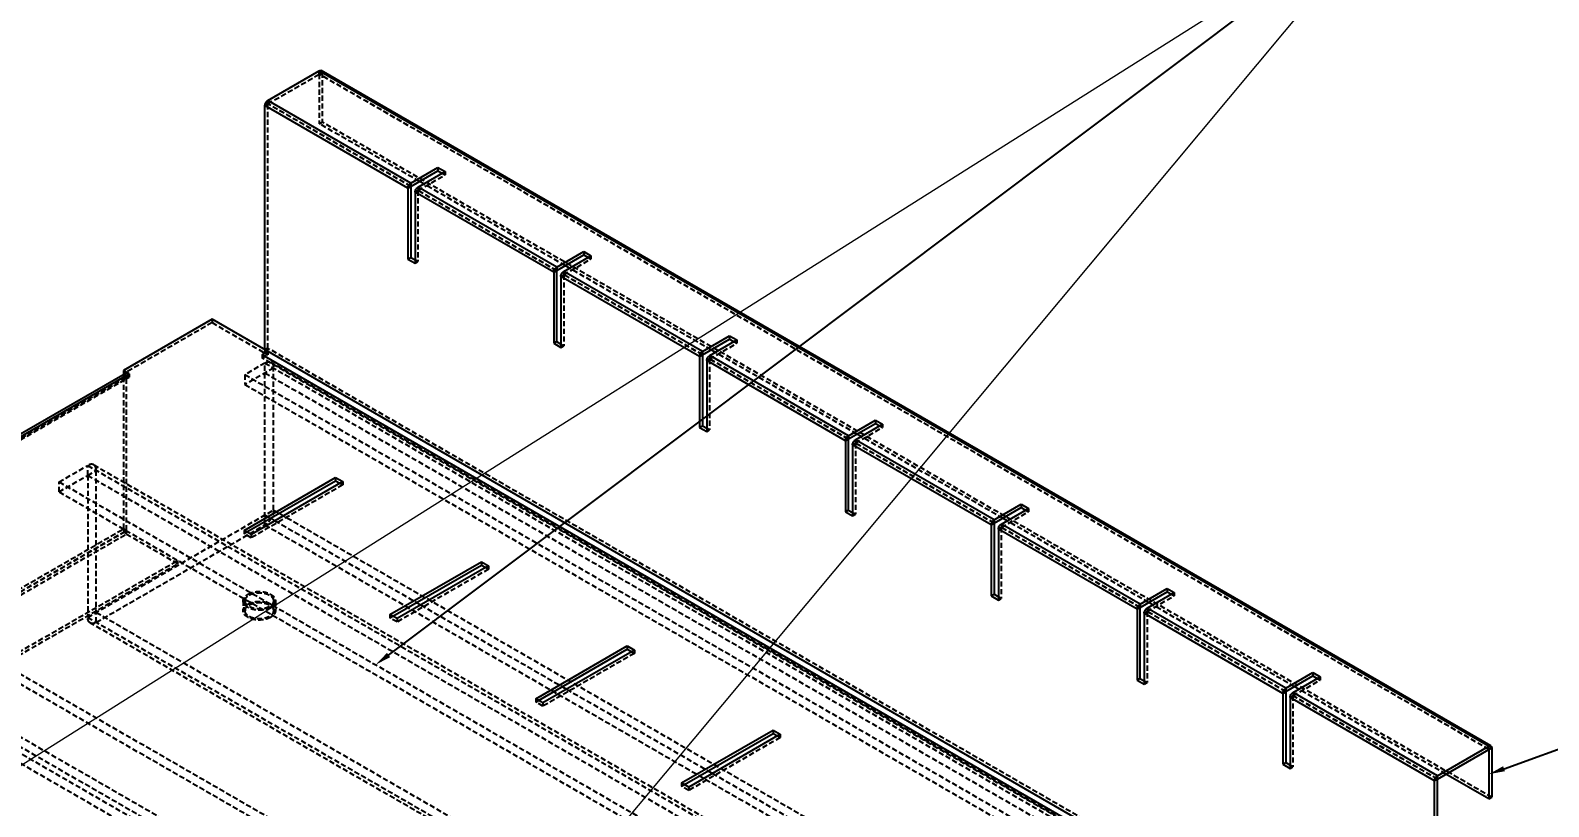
# Model space of a CAD drawing. Header units: millimetres. Extents: x 10653 to 40244, y 19163 to 29561.
# Drawn here: x 20471.8 to 20847.2, y 23197.9 to 23389.9 of the extents above; entities that cross this region are included whole.
import ezdxf
from ezdxf import colors
from ezdxf.entities.mleader import LeaderData, LeaderLine
from ezdxf.math import Vec2, Vec3

# ---------------------------------------------------------------- set-up
doc = ezdxf.new("R2010")
doc.units = ezdxf.units.MM
doc.linetypes.add('HIDDEN', pattern=[1.905, 1.27, -0.635])
doc.layers.add('02___PRT_ALL_AXES', color=7, linetype='Continuous')
doc.layers.add('DEFAULT_2', color=8, linetype='HIDDEN')
doc.layers.add('dim', color=2, linetype='Continuous', lineweight=9)

msp = doc.modelspace()

# ---------------------------------------------------------------- linework, layer by layer
at = {"color": 3, "linetype": 'Continuous'}
for p, q in [((20530.508, 23372.53), (20543.214, 23379.865)), ((20832.422, 23212.895), (20543.214, 23379.865)), ((20832.93, 23212.945), (20543.722, 23379.915)), ((20565.864, 23352.118), (20530.508, 23372.53)), ((20529.79, 23310.877), (20529.79, 23371.285)), ((20565.146, 23350.873), (20529.79, 23371.285)), ((20565.864, 23352.118), (20572.57, 23355.989)), ((20567.632, 23351.097), (20574.338, 23354.969)), ((20572.57, 23355.989), (20574.338, 23354.969)), ((20565.146, 23350.873), (20565.146, 23333.332)), ((20566.913, 23349.853), (20566.913, 23332.311)), ((20601.208, 23330.053), (20566.913, 23349.853)), ((20601.927, 23331.297), (20567.632, 23351.097)), ((20601.927, 23331.297), (20608.633, 23335.169)), ((20603.694, 23330.277), (20610.401, 23334.149)), ((20608.633, 23335.169), (20610.401, 23334.149)), ((20565.146, 23333.332), (20566.913, 23332.311)), ((20637.989, 23310.477), (20603.694, 23330.277)), ((20601.208, 23330.053), (20601.208, 23312.511)), ((20602.976, 23329.033), (20602.976, 23311.491)), ((20637.271, 23309.233), (20602.976, 23329.033)), ((20516.709, 23318.43), (20494.788, 23305.774)), ((20818.998, 23143.907), (20516.709, 23318.43)), ((20601.208, 23312.511), (20602.976, 23311.491)), ((20637.989, 23310.477), (20644.695, 23314.349)), ((20639.757, 23309.457), (20646.463, 23313.328)), ((20644.695, 23314.349), (20646.463, 23313.328)), ((20818.291, 23142.682), (20529.083, 23309.653)), ((20637.271, 23309.233), (20637.271, 23291.691)), ((20639.039, 23308.212), (20639.039, 23290.67)), ((20673.333, 23288.413), (20639.039, 23308.212)), ((20674.052, 23289.657), (20639.757, 23309.457)), ((20271.465, 23175.882), (20495.203, 23305.057)), ((20272.051, 23175.544), (20496.203, 23304.958)), ((20496.203, 23304.958), (20494.788, 23305.774)), ((20674.052, 23289.657), (20680.758, 23293.529)), ((20680.758, 23293.529), (20682.526, 23292.508)), ((20637.271, 23291.691), (20639.039, 23290.67)), ((20675.82, 23288.636), (20682.526, 23292.508)), ((20673.333, 23288.413), (20673.333, 23270.871)), ((20675.101, 23287.392), (20675.101, 23269.85)), ((20709.396, 23267.592), (20675.101, 23287.392)), ((20710.114, 23268.837), (20675.82, 23288.636)), ((20524.629, 23266.256), (20547.256, 23279.32)), ((20549.024, 23278.3), (20526.396, 23265.236)), ((20547.256, 23279.32), (20549.024, 23278.3)), ((20673.333, 23270.871), (20675.101, 23269.85)), ((20710.114, 23268.837), (20716.821, 23272.708)), ((20711.882, 23267.816), (20718.588, 23271.688)), ((20716.821, 23272.708), (20718.588, 23271.688)), ((20709.396, 23267.592), (20709.396, 23250.051)), ((20711.164, 23266.572), (20711.164, 23249.03)), ((20745.459, 23246.772), (20711.164, 23266.572)), ((20746.177, 23248.016), (20711.882, 23267.816)), ((20526.396, 23265.236), (20524.629, 23266.256)), ((20560.691, 23245.436), (20583.318, 23258.5)), ((20585.086, 23257.479), (20562.459, 23244.415)), ((20583.318, 23258.5), (20585.086, 23257.479)), ((20746.177, 23248.016), (20752.883, 23251.888)), ((20752.883, 23251.888), (20754.651, 23250.867)), ((20709.396, 23250.051), (20711.164, 23249.03)), ((20747.945, 23246.996), (20754.651, 23250.867)), ((20562.459, 23244.415), (20560.691, 23245.436)), ((20745.459, 23246.772), (20745.459, 23229.23)), ((20781.521, 23225.952), (20747.226, 23245.751)), ((20747.226, 23245.751), (20747.226, 23228.21)), ((20782.24, 23227.196), (20747.945, 23246.996)), ((20596.754, 23224.616), (20619.381, 23237.68)), ((20621.149, 23236.659), (20598.522, 23223.595)), ((20619.381, 23237.68), (20621.149, 23236.659)), ((20745.459, 23229.23), (20747.226, 23228.21)), ((20782.24, 23227.196), (20788.946, 23231.068)), ((20784.007, 23226.175), (20790.714, 23230.047)), ((20788.946, 23231.068), (20790.714, 23230.047)), ((20781.521, 23225.952), (20781.521, 23208.41)), ((20819.716, 23205.559), (20784.007, 23226.175)), ((20598.522, 23223.595), (20596.754, 23224.616)), ((20818.998, 23204.315), (20783.289, 23224.931)), ((20783.289, 23224.931), (20783.289, 23207.389)), ((20632.816, 23203.796), (20655.444, 23216.859)), ((20657.211, 23215.839), (20634.584, 23202.775)), ((20655.444, 23216.859), (20657.211, 23215.839)), ((20819.716, 23205.559), (20832.422, 23212.895)), ((20833.14, 23212.48), (20833.14, 23200.245)), ((20781.521, 23208.41), (20783.289, 23207.389)), ((20634.584, 23202.775), (20632.816, 23203.796)), ((20818.998, 23143.907), (20818.998, 23204.315))]:
    msp.add_line(p, q, dxfattribs=at)
at = {"color": 7, "linetype": 'Continuous'}
for p, q in [((20565.864, 23351.301), (20572.57, 23355.173)), ((20572.57, 23355.989), (20572.57, 23355.173)), ((20572.57, 23355.173), (20573.631, 23354.561)), ((20565.146, 23350.873), (20565.853, 23351.282)), ((20565.853, 23351.282), (20565.853, 23333.74)), ((20565.864, 23352.118), (20565.864, 23351.301)), ((20569.034, 23351.907), (20567.974, 23352.519)), ((20601.927, 23330.481), (20608.633, 23334.353)), ((20608.633, 23335.169), (20608.633, 23334.353)), ((20608.633, 23334.353), (20609.693, 23333.74)), ((20565.146, 23333.332), (20565.853, 23333.74)), ((20565.853, 23333.74), (20566.913, 23333.127)), ((20601.208, 23330.053), (20601.915, 23330.461)), ((20601.915, 23330.461), (20601.915, 23312.92)), ((20601.927, 23331.297), (20601.927, 23330.481)), ((20605.097, 23331.087), (20604.036, 23331.699)), ((20601.208, 23312.511), (20601.915, 23312.92)), ((20601.915, 23312.92), (20602.976, 23312.307)), ((20637.989, 23309.661), (20644.695, 23313.532)), ((20644.695, 23314.349), (20644.695, 23313.532)), ((20644.695, 23313.532), (20645.756, 23312.92)), ((20637.271, 23309.233), (20637.978, 23309.641)), ((20637.978, 23309.641), (20637.978, 23292.099)), ((20637.989, 23310.477), (20637.989, 23309.661)), ((20641.16, 23310.266), (20640.099, 23310.879)), ((20494.788, 23305.774), (20494.788, 23304.958)), ((20494.91, 23304.888), (20494.788, 23304.958)), ((20680.758, 23293.529), (20680.758, 23292.712)), ((20637.271, 23291.691), (20637.978, 23292.099)), ((20637.978, 23292.099), (20639.039, 23291.487)), ((20674.052, 23288.84), (20680.758, 23292.712)), ((20674.052, 23289.657), (20674.052, 23288.84)), ((20677.222, 23289.446), (20676.162, 23290.058)), ((20680.758, 23292.712), (20681.819, 23292.1)), ((20673.333, 23288.413), (20674.041, 23288.821)), ((20674.041, 23288.821), (20674.041, 23271.279)), ((20525.336, 23265.848), (20547.256, 23278.504)), ((20547.256, 23279.32), (20547.256, 23278.504)), ((20547.256, 23278.504), (20548.317, 23277.891)), ((20673.333, 23270.871), (20674.041, 23271.279)), ((20674.041, 23271.279), (20675.101, 23270.667)), ((20710.114, 23268.02), (20716.821, 23271.892)), ((20716.821, 23272.708), (20716.821, 23271.892)), ((20716.821, 23271.892), (20717.881, 23271.28)), ((20531.204, 23269.236), (20532.264, 23268.624)), ((20709.396, 23267.592), (20710.103, 23268.001)), ((20710.103, 23268.001), (20710.103, 23250.459)), ((20710.114, 23268.837), (20710.114, 23268.02)), ((20713.285, 23268.626), (20712.224, 23269.238)), ((20561.398, 23245.028), (20583.318, 23257.683)), ((20583.318, 23258.5), (20583.318, 23257.683)), ((20583.318, 23257.683), (20584.379, 23257.071)), ((20752.883, 23251.888), (20752.883, 23251.072)), ((20567.266, 23248.416), (20568.327, 23247.803)), ((20709.396, 23250.051), (20710.103, 23250.459)), ((20710.103, 23250.459), (20711.164, 23249.846)), ((20746.177, 23247.2), (20752.883, 23251.072)), ((20746.177, 23248.016), (20746.177, 23247.2)), ((20749.347, 23247.805), (20748.287, 23248.418)), ((20752.883, 23251.072), (20753.944, 23250.459)), ((20745.459, 23246.772), (20746.166, 23247.18)), ((20746.166, 23247.18), (20746.166, 23229.638)), ((20597.461, 23224.208), (20619.381, 23236.863)), ((20619.381, 23237.68), (20619.381, 23236.863)), ((20619.381, 23236.863), (20620.442, 23236.251)), ((20745.459, 23229.23), (20746.166, 23229.638)), ((20746.166, 23229.638), (20747.226, 23229.026)), ((20782.24, 23226.379), (20788.946, 23230.251)), ((20788.946, 23231.068), (20788.946, 23230.251)), ((20788.946, 23230.251), (20790.006, 23229.639)), ((20603.329, 23227.595), (20604.39, 23226.983)), ((20781.521, 23225.952), (20782.228, 23226.36)), ((20782.228, 23226.36), (20782.228, 23208.818)), ((20782.24, 23227.196), (20782.24, 23226.379)), ((20785.41, 23226.985), (20784.349, 23227.598)), ((20633.523, 23203.387), (20655.444, 23216.043)), ((20655.444, 23216.859), (20655.444, 23216.043)), ((20655.444, 23216.043), (20656.504, 23215.43)), ((20819.716, 23204.743), (20832.422, 23212.078)), ((20832.422, 23212.078), (20832.422, 23212.895)), ((20832.433, 23212.072), (20832.422, 23212.078)), ((20832.433, 23212.072), (20833.14, 23212.48)), ((20832.433, 23212.072), (20832.433, 23199.837)), ((20639.392, 23206.775), (20640.452, 23206.163)), ((20781.521, 23208.41), (20782.228, 23208.818)), ((20782.228, 23208.818), (20783.289, 23208.206)), ((20819.705, 23204.723), (20818.998, 23204.315)), ((20819.705, 23144.315), (20819.705, 23204.723)), ((20819.716, 23204.743), (20819.716, 23205.559)), ((20832.433, 23199.837), (20821.826, 23205.961)), ((20832.433, 23199.837), (20833.14, 23200.245))]:
    msp.add_line(p, q, dxfattribs=at)
at = {"color": 3, "linetype": 'Continuous'}
msp.add_arc((20528.809, 23310.878), 0.981, 357.35912, 359.98252, dxfattribs=at)
for points, knots in [([(20543.214, 23379.865), (20543.298, 23379.914), (20543.466, 23379.983), (20543.653, 23379.955), (20543.722, 23379.915)], [0, 0, 0, 0, 0.550749, 1, 1, 1, 1]), ([(20529.79, 23371.285), (20529.79, 23371.532), (20529.958, 23372.018), (20530.295, 23372.407), (20530.508, 23372.53)], [0, 0, 0, 0, 0.5000017, 1, 1, 1, 1]), ([(20565.146, 23350.873), (20565.146, 23351.12), (20565.314, 23351.606), (20565.651, 23351.995), (20565.864, 23352.118)], [0, 0, 0, 0, 0.5000017, 1, 1, 1, 1]), ([(20566.913, 23349.853), (20566.913, 23350.099), (20567.082, 23350.585), (20567.419, 23350.974), (20567.632, 23351.097)], [0, 0, 0, 0, 0.5000017, 1, 1, 1, 1]), ([(20601.208, 23330.053), (20601.208, 23330.299), (20601.376, 23330.786), (20601.713, 23331.174), (20601.927, 23331.297)], [0, 0, 0, 0, 0.5000017, 1, 1, 1, 1]), ([(20602.976, 23329.033), (20602.976, 23329.279), (20603.144, 23329.765), (20603.481, 23330.154), (20603.694, 23330.277)], [0, 0, 0, 0, 0.5000017, 1, 1, 1, 1]), ([(20529.764, 23310.644), (20529.721, 23310.439), (20529.548, 23310.058), (20529.255, 23309.752), (20529.083, 23309.653)], [0, 0, 0, 0, 0.5146165, 1, 1, 1, 1]), ([(20529.789, 23310.832), (20529.788, 23310.817), (20529.784, 23310.754), (20529.774, 23310.691), (20529.764, 23310.644)], [0, 0, 0, 0, 0.2414, 1, 1, 1, 1]), ([(20637.271, 23309.233), (20637.271, 23309.479), (20637.439, 23309.965), (20637.776, 23310.354), (20637.989, 23310.477)], [0, 0, 0, 0, 0.5000017, 1, 1, 1, 1]), ([(20639.039, 23308.212), (20639.039, 23308.458), (20639.207, 23308.945), (20639.544, 23309.333), (20639.757, 23309.457)], [0, 0, 0, 0, 0.5000017, 1, 1, 1, 1]), ([(20496.203, 23304.958), (20496.037, 23305.053), (20495.773, 23305.159), (20495.42, 23305.15), (20495.268, 23305.095), (20495.203, 23305.057)], [0, 0, 0, 0, 0.5476857, 0.7815599, 1, 1, 1, 1]), ([(20673.333, 23288.413), (20673.333, 23288.659), (20673.502, 23289.145), (20673.839, 23289.534), (20674.052, 23289.657)], [0, 0, 0, 0, 0.5000017, 1, 1, 1, 1]), ([(20675.101, 23287.392), (20675.101, 23287.638), (20675.269, 23288.124), (20675.606, 23288.513), (20675.82, 23288.636)], [0, 0, 0, 0, 0.5000017, 1, 1, 1, 1]), ([(20709.396, 23267.592), (20709.396, 23267.839), (20709.564, 23268.325), (20709.901, 23268.713), (20710.114, 23268.837)], [0, 0, 0, 0, 0.5000017, 1, 1, 1, 1]), ([(20711.164, 23266.572), (20711.164, 23266.818), (20711.332, 23267.304), (20711.669, 23267.693), (20711.882, 23267.816)], [0, 0, 0, 0, 0.5000017, 1, 1, 1, 1]), ([(20745.459, 23246.772), (20745.459, 23247.018), (20745.627, 23247.504), (20745.964, 23247.893), (20746.177, 23248.016)], [0, 0, 0, 0, 0.5000017, 1, 1, 1, 1]), ([(20747.226, 23245.751), (20747.226, 23245.998), (20747.395, 23246.484), (20747.732, 23246.873), (20747.945, 23246.996)], [0, 0, 0, 0, 0.5000017, 1, 1, 1, 1]), ([(20781.521, 23225.952), (20781.521, 23226.198), (20781.689, 23226.684), (20782.026, 23227.073), (20782.24, 23227.196)], [0, 0, 0, 0, 0.5000017, 1, 1, 1, 1]), ([(20783.289, 23224.931), (20783.289, 23225.177), (20783.457, 23225.664), (20783.794, 23226.052), (20784.007, 23226.175)], [0, 0, 0, 0, 0.5000017, 1, 1, 1, 1]), ([(20832.422, 23212.895), (20832.506, 23212.943), (20832.674, 23213.013), (20832.861, 23212.985), (20832.93, 23212.945)], [0, 0, 0, 0, 0.550749, 1, 1, 1, 1]), ([(20832.93, 23212.945), (20832.998, 23212.905), (20833.117, 23212.757), (20833.14, 23212.577), (20833.14, 23212.48)], [0, 0, 0, 0, 0.4492489, 1, 1, 1, 1]), ([(20818.998, 23204.315), (20818.998, 23204.561), (20819.166, 23205.047), (20819.503, 23205.436), (20819.716, 23205.559)], [0, 0, 0, 0, 0.5000017, 1, 1, 1, 1])]:
    msp.add_open_spline(points, degree=3, knots=knots, dxfattribs=at)
at = {"color": 7, "linetype": 'Continuous'}
for points in [[(20565.853, 23351.282), (20565.853, 23351.288), (20565.856, 23351.299), (20565.862, 23351.297)], [(20601.915, 23330.461), (20601.915, 23330.468), (20601.919, 23330.479), (20601.925, 23330.477)], [(20637.978, 23309.641), (20637.978, 23309.647), (20637.982, 23309.659), (20637.987, 23309.657)], [(20674.041, 23288.821), (20674.041, 23288.827), (20674.044, 23288.838), (20674.05, 23288.837)], [(20710.103, 23268.001), (20710.103, 23268.007), (20710.107, 23268.018), (20710.113, 23268.016)], [(20746.166, 23247.18), (20746.166, 23247.186), (20746.169, 23247.198), (20746.175, 23247.196)], [(20782.228, 23226.36), (20782.228, 23226.366), (20782.232, 23226.377), (20782.238, 23226.376)], [(20819.705, 23204.723), (20819.705, 23204.729), (20819.709, 23204.74), (20819.714, 23204.738)]]:
    msp.add_open_spline(points, degree=3, dxfattribs=at)
for points, knots in [([(20832.422, 23212.078), (20832.423, 23212.079), (20832.426, 23212.08), (20832.429, 23212.08), (20832.43, 23212.08)], [0, 0, 0, 0, 0.5477135, 1, 1, 1, 1]), ([(20832.43, 23212.08), (20832.431, 23212.079), (20832.432, 23212.077), (20832.431, 23212.074), (20832.43, 23212.073)], [0, 0, 0, 0, 0.3435877, 1, 1, 1, 1])]:
    msp.add_open_spline(points, degree=3, knots=knots, dxfattribs=at)
at = {"layer": '02___PRT_ALL_AXES', "color": 8, "linetype": 'HIDDEN'}
for p, q in [((20524.876, 23248.824), (20524.876, 23246.374)), ((20531.876, 23248.824), (20531.876, 23246.374))]:
    msp.add_line(p, q, dxfattribs=at)
for points, knots in [([(20524.876, 23248.824), (20524.876, 23248.957), (20524.925, 23249.235), (20525.136, 23249.622), (20525.469, 23249.972), (20525.748, 23250.164), (20525.901, 23250.252)], [0, 0, 0, 0, 0.2177702, 0.4509547, 0.7101966, 1, 1, 1, 1]), ([(20530.851, 23247.395), (20530.592, 23247.245), (20530.005, 23247.003), (20529.049, 23246.812), (20528.038, 23246.784), (20527.054, 23246.922), (20526.177, 23247.215), (20525.474, 23247.644), (20524.998, 23248.185), (20524.876, 23248.622), (20524.876, 23248.824)], [0, 0, 0, 0, 0.1288259, 0.2705714, 0.4178895, 0.5623939, 0.6962099, 0.8135992, 0.9130675, 1, 1, 1, 1]), ([(20524.876, 23246.374), (20524.876, 23246.508), (20524.925, 23246.785), (20525.136, 23247.172), (20525.469, 23247.522), (20525.748, 23247.714), (20525.901, 23247.803)], [0, 0, 0, 0, 0.2177702, 0.4509547, 0.7101966, 1, 1, 1, 1]), ([(20525.901, 23250.252), (20526.16, 23250.402), (20526.747, 23250.644), (20527.703, 23250.835), (20528.714, 23250.863), (20529.698, 23250.725), (20530.575, 23250.432), (20531.278, 23250.004), (20531.754, 23249.462), (20531.876, 23249.025), (20531.876, 23248.823)], [0, 0, 0, 0, 0.1288259, 0.2705714, 0.4178895, 0.5623939, 0.6962099, 0.8135992, 0.9130675, 1, 1, 1, 1]), ([(20525.901, 23247.803), (20526.16, 23247.952), (20526.747, 23248.195), (20527.703, 23248.386), (20528.714, 23248.414), (20529.698, 23248.276), (20530.575, 23247.982), (20531.278, 23247.554), (20531.754, 23247.013), (20531.876, 23246.576), (20531.876, 23246.374)], [0, 0, 0, 0, 0.1288259, 0.2705714, 0.4178895, 0.5623939, 0.6962099, 0.8135992, 0.9130675, 1, 1, 1, 1]), ([(20531.876, 23248.823), (20531.876, 23248.69), (20531.827, 23248.412), (20531.616, 23248.025), (20531.283, 23247.675), (20531.005, 23247.483), (20530.851, 23247.395)], [0, 0, 0, 0, 0.2177702, 0.4509547, 0.7101966, 1, 1, 1, 1]), ([(20530.851, 23244.945), (20530.592, 23244.796), (20530.005, 23244.554), (20529.049, 23244.362), (20528.038, 23244.334), (20527.054, 23244.473), (20526.177, 23244.766), (20525.474, 23245.194), (20524.998, 23245.736), (20524.876, 23246.172), (20524.876, 23246.374)], [0, 0, 0, 0, 0.1288259, 0.2705714, 0.4178895, 0.5623939, 0.6962099, 0.8135992, 0.9130675, 1, 1, 1, 1]), ([(20531.876, 23246.374), (20531.876, 23246.241), (20531.827, 23245.963), (20531.616, 23245.576), (20531.283, 23245.226), (20531.005, 23245.034), (20530.851, 23244.945)], [0, 0, 0, 0, 0.2177702, 0.4509547, 0.7101966, 1, 1, 1, 1])]:
    msp.add_open_spline(points, degree=3, knots=knots, dxfattribs=at)
at = {"layer": 'DEFAULT_2', "color": 8, "linetype": 'HIDDEN'}
for p, q in [((20543.214, 23379.049), (20543.214, 23379.865)), ((20543.225, 23379.042), (20543.932, 23379.45)), ((20543.932, 23379.45), (20543.932, 23367.216)), ((20530.508, 23371.713), (20543.214, 23379.049)), ((20832.422, 23212.078), (20543.214, 23379.049)), ((20832.43, 23212.079), (20543.222, 23379.049)), ((20543.225, 23379.042), (20543.225, 23366.808)), ((20530.497, 23371.694), (20529.79, 23371.285)), ((20530.497, 23311.286), (20530.497, 23371.694)), ((20565.853, 23351.282), (20530.497, 23371.694)), ((20530.508, 23371.713), (20530.508, 23372.53)), ((20565.864, 23351.301), (20530.508, 23371.713)), ((20543.225, 23366.808), (20543.932, 23367.216)), ((20567.974, 23352.519), (20543.225, 23366.808)), ((20833.14, 23200.245), (20543.932, 23367.216)), ((20567.632, 23350.281), (20574.338, 23354.152)), ((20573.631, 23354.561), (20574.338, 23354.152)), ((20574.338, 23354.969), (20574.338, 23354.152)), ((20566.913, 23349.853), (20567.62, 23350.261)), ((20567.62, 23350.261), (20567.62, 23332.719)), ((20601.915, 23330.461), (20567.62, 23350.261)), ((20567.632, 23351.097), (20567.632, 23350.281)), ((20601.927, 23330.481), (20567.632, 23350.281)), ((20604.036, 23331.699), (20569.034, 23351.907)), ((20610.401, 23334.149), (20610.401, 23333.332)), ((20566.913, 23333.127), (20567.62, 23332.719)), ((20566.913, 23332.311), (20567.62, 23332.719)), ((20603.694, 23329.46), (20610.401, 23333.332)), ((20603.694, 23330.277), (20603.694, 23329.46)), ((20640.099, 23310.879), (20605.097, 23331.087)), ((20609.693, 23333.74), (20610.401, 23333.332)), ((20602.976, 23329.033), (20603.683, 23329.441)), ((20603.683, 23329.441), (20603.683, 23311.899)), ((20637.978, 23309.641), (20603.683, 23329.441)), ((20637.989, 23309.661), (20603.694, 23329.46)), ((20516.709, 23317.613), (20494.788, 23304.958)), ((20516.709, 23318.43), (20516.709, 23317.613)), ((20516.709, 23317.613), (20530.497, 23309.653)), ((20602.976, 23312.307), (20603.683, 23311.899)), ((20602.976, 23311.491), (20603.683, 23311.899)), ((20639.757, 23308.64), (20646.463, 23312.512)), ((20645.756, 23312.92), (20646.463, 23312.512)), ((20646.463, 23313.328), (20646.463, 23312.512)), ((20529.083, 23309.653), (20530.497, 23310.469)), ((20529.083, 23308.836), (20530.497, 23309.653)), ((20529.083, 23309.653), (20529.083, 23308.836)), ((20818.291, 23141.866), (20529.083, 23308.836)), ((20530.495, 23311.196), (20529.789, 23310.832)), ((20530.497, 23311.286), (20529.79, 23310.877)), ((20819.705, 23144.315), (20530.497, 23311.286)), ((20530.497, 23310.469), (20530.497, 23309.653)), ((20817.67, 23142.422), (20531.29, 23307.76)), ((20639.039, 23308.212), (20639.746, 23308.621)), ((20639.746, 23308.621), (20639.746, 23291.079)), ((20674.041, 23288.821), (20639.746, 23308.621)), ((20639.757, 23309.457), (20639.757, 23308.64)), ((20674.052, 23288.84), (20639.757, 23308.64)), ((20676.162, 23290.058), (20641.16, 23310.266)), ((20271.344, 23174.32), (20496.203, 23304.141)), ((20271.551, 23174.777), (20495.703, 23304.191)), ((20494.788, 23304.141), (20494.788, 23266.602)), ((20494.788, 23304.141), (20495.495, 23303.733)), ((20494.79, 23304.229), (20495.497, 23303.777)), ((20496.203, 23304.141), (20494.91, 23304.888)), ((20496.203, 23304.958), (20496.203, 23304.141)), ((20529.79, 23307.611), (20524.84, 23304.754)), ((20531.911, 23306.387), (20524.84, 23302.304)), ((20524.84, 23304.754), (20524.84, 23302.304)), ((20524.84, 23304.754), (20811.22, 23139.416)), ((20529.79, 23267.603), (20529.79, 23307.611)), ((20529.79, 23307.611), (20818.291, 23141.049)), ((20529.79, 23305.162), (20816.17, 23139.824)), ((20531.911, 23271.277), (20531.911, 23306.387)), ((20495.495, 23303.733), (20495.495, 23266.194)), ((20524.84, 23302.304), (20811.22, 23136.967)), ((20639.039, 23291.487), (20639.746, 23291.079)), ((20639.039, 23290.67), (20639.746, 23291.079)), ((20675.82, 23287.82), (20682.526, 23291.692)), ((20712.224, 23269.238), (20677.222, 23289.446)), ((20681.819, 23292.1), (20682.526, 23291.692)), ((20682.526, 23292.508), (20682.526, 23291.692)), ((20675.101, 23287.392), (20675.808, 23287.8)), ((20675.808, 23287.8), (20675.808, 23270.258)), ((20710.103, 23268.001), (20675.808, 23287.8)), ((20675.82, 23288.636), (20675.82, 23287.82)), ((20710.114, 23268.02), (20675.82, 23287.82)), ((20478.879, 23278.218), (20485.95, 23282.3)), ((20485.95, 23279.851), (20485.95, 23282.3)), ((20485.95, 23282.3), (20774.45, 23115.738)), ((20487.45, 23282.449), (20773.829, 23117.111)), ((20478.879, 23275.768), (20485.95, 23279.851)), ((20478.879, 23275.768), (20478.879, 23278.218)), ((20478.879, 23278.218), (20765.258, 23112.88)), ((20485.95, 23279.851), (20488.071, 23281.075)), ((20485.95, 23279.851), (20485.95, 23244.741)), ((20485.95, 23279.851), (20772.329, 23114.513)), ((20488.071, 23243.516), (20488.071, 23281.075)), ((20548.317, 23277.891), (20549.024, 23277.483)), ((20549.024, 23278.3), (20549.024, 23277.483)), ((20478.879, 23275.768), (20765.258, 23110.431)), ((20549.024, 23277.483), (20526.396, 23264.419)), ((20485.95, 23244.741), (20531.911, 23271.277)), ((20531.911, 23271.277), (20818.291, 23105.939)), ((20675.101, 23270.667), (20675.808, 23270.258)), ((20675.101, 23269.85), (20675.808, 23270.258)), ((20711.882, 23266.999), (20718.588, 23270.871)), ((20717.881, 23271.28), (20718.588, 23270.871)), ((20718.588, 23271.688), (20718.588, 23270.871)), ((20270.636, 23137.189), (20494.788, 23266.602)), ((20488.071, 23243.516), (20529.79, 23267.603)), ((20494.788, 23266.602), (20495.495, 23266.194)), ((20529.79, 23270.052), (20531.204, 23269.236)), ((20529.79, 23267.603), (20816.17, 23102.265)), ((20532.264, 23268.624), (20567.266, 23248.416)), ((20711.164, 23266.572), (20711.871, 23266.98)), ((20711.871, 23266.98), (20711.871, 23249.438)), ((20746.166, 23247.18), (20711.871, 23266.98)), ((20711.882, 23267.816), (20711.882, 23266.999)), ((20746.177, 23247.2), (20711.882, 23266.999)), ((20748.287, 23248.418), (20713.285, 23268.626)), ((20271.344, 23136.781), (20495.495, 23266.194)), ((20271.361, 23136.75), (20495.513, 23266.164)), ((20271.361, 23135.934), (20495.513, 23265.347)), ((20495.513, 23265.347), (20495.513, 23266.164)), ((20495.513, 23265.347), (20508.223, 23258.009)), ((20524.629, 23266.256), (20524.629, 23265.44)), ((20524.629, 23265.44), (20525.336, 23265.848)), ((20526.396, 23264.419), (20524.629, 23265.44)), ((20526.396, 23265.236), (20526.396, 23264.419)), ((20284.072, 23129.412), (20508.223, 23258.825)), ((20284.072, 23128.596), (20508.223, 23258.009)), ((20508.223, 23258.009), (20508.223, 23258.825)), ((20585.086, 23256.663), (20562.459, 23243.599)), ((20584.379, 23257.071), (20585.086, 23256.663)), ((20585.086, 23257.479), (20585.086, 23256.663)), ((20719.296, 23086.344), (20432.917, 23251.682)), ((20719.296, 23083.895), (20432.917, 23249.232)), ((20524.376, 23248.824), (20524.376, 23246.374)), ((20532.376, 23248.824), (20532.376, 23246.374)), ((20568.327, 23247.803), (20603.329, 23227.595)), ((20711.164, 23249.846), (20711.871, 23249.438)), ((20711.164, 23249.03), (20711.871, 23249.438)), ((20747.945, 23246.179), (20754.651, 23250.051)), ((20784.349, 23227.598), (20749.347, 23247.805)), ((20753.944, 23250.459), (20754.651, 23250.051)), ((20754.651, 23250.867), (20754.651, 23250.051)), ((20705.861, 23078.588), (20419.482, 23243.925)), ((20485.95, 23244.741), (20774.45, 23078.179)), ((20488.071, 23245.966), (20774.45, 23080.628)), ((20560.691, 23245.436), (20560.691, 23244.62)), ((20560.691, 23244.62), (20561.398, 23245.028)), ((20562.459, 23243.599), (20560.691, 23244.62)), ((20562.459, 23244.415), (20562.459, 23243.599)), ((20747.226, 23245.751), (20747.933, 23246.16)), ((20782.228, 23226.36), (20747.933, 23246.16)), ((20747.933, 23246.16), (20747.933, 23228.618)), ((20747.945, 23246.996), (20747.945, 23246.179)), ((20782.24, 23226.379), (20747.945, 23246.179)), ((20705.154, 23074.913), (20418.775, 23240.251)), ((20705.861, 23076.138), (20419.482, 23241.476)), ((20772.95, 23078.03), (20486.571, 23243.368)), ((20703.033, 23073.689), (20416.654, 23239.026)), ((20621.149, 23236.659), (20621.149, 23235.842)), ((20621.149, 23235.842), (20598.522, 23222.779)), ((20620.442, 23236.251), (20621.149, 23235.842)), ((20747.226, 23229.026), (20747.933, 23228.618)), ((20784.007, 23225.359), (20790.714, 23229.231)), ((20790.006, 23229.639), (20790.714, 23229.231)), ((20790.714, 23230.047), (20790.714, 23229.231)), ((20604.39, 23226.983), (20639.392, 23206.775)), ((20747.226, 23228.21), (20747.933, 23228.618)), ((20783.289, 23224.931), (20783.996, 23225.339)), ((20819.705, 23204.723), (20783.996, 23225.339)), ((20783.996, 23225.339), (20783.996, 23207.798)), ((20784.007, 23226.175), (20784.007, 23225.359)), ((20819.716, 23204.743), (20784.007, 23225.359)), ((20821.826, 23205.961), (20785.41, 23226.985)), ((20596.754, 23224.616), (20596.754, 23223.799)), ((20596.754, 23223.799), (20597.461, 23224.208)), ((20598.522, 23222.779), (20596.754, 23223.799)), ((20598.522, 23223.595), (20598.522, 23222.779)), ((20657.211, 23215.022), (20634.584, 23201.958)), ((20656.504, 23215.43), (20657.211, 23215.022)), ((20657.211, 23215.839), (20657.211, 23215.022)), ((20833.14, 23212.48), (20832.422, 23212.895)), ((20783.289, 23208.206), (20783.996, 23207.798)), ((20783.289, 23207.389), (20783.996, 23207.798)), ((20632.816, 23203.796), (20632.816, 23202.979)), ((20632.816, 23202.979), (20633.523, 23203.387)), ((20634.584, 23201.958), (20632.816, 23202.979)), ((20634.584, 23202.775), (20634.584, 23201.958)), ((20640.452, 23206.163), (20675.454, 23185.955))]:
    msp.add_line(p, q, dxfattribs=at)
for centre, radius, start, end in [((20528.535, 23311.286), 1.963, 357.35912, 359.98252), ((20496.598, 23304.142), 1.809, 177.24937, 180.01909), ((20496.4, 23303.733), 0.905, 177.24937, 180.01909)]:
    msp.add_arc(centre, radius, start, end, dxfattribs=at)
for points, knots in [([(20543.722, 23379.915), (20543.79, 23379.876), (20543.909, 23379.728), (20543.932, 23379.547), (20543.932, 23379.45)], [0, 0, 0, 0, 0.4492489, 1, 1, 1, 1]), ([(20543.214, 23379.049), (20543.215, 23379.049), (20543.218, 23379.05), (20543.221, 23379.051), (20543.222, 23379.05)], [0, 0, 0, 0, 0.5477135, 1, 1, 1, 1]), ([(20543.222, 23379.05), (20543.223, 23379.05), (20543.224, 23379.047), (20543.223, 23379.045), (20543.222, 23379.043)], [0, 0, 0, 0, 0.3435877, 1, 1, 1, 1]), ([(20530.495, 23311.196), (20530.485, 23310.968), (20530.386, 23310.495), (20530.079, 23309.833), (20529.644, 23309.253), (20529.276, 23308.948), (20529.083, 23308.836)], [0, 0, 0, 0, 0.2405147, 0.5033225, 0.7643327, 1, 1, 1, 1]), ([(20529.79, 23307.611), (20529.922, 23307.687), (20530.184, 23307.812), (20530.586, 23307.909), (20530.964, 23307.9), (20531.191, 23307.817), (20531.29, 23307.76)], [0, 0, 0, 0, 0.2896998, 0.5490836, 0.7822135, 1, 1, 1, 1]), ([(20531.29, 23307.76), (20531.389, 23307.703), (20531.574, 23307.547), (20531.771, 23307.225), (20531.888, 23306.828), (20531.911, 23306.539), (20531.911, 23306.387)], [0, 0, 0, 0, 0.217785, 0.4509144, 0.7102987, 1, 1, 1, 1]), ([(20495.203, 23305.057), (20495.077, 23304.984), (20494.858, 23304.725), (20494.799, 23304.402), (20494.79, 23304.229)], [0, 0, 0, 0, 0.4538683, 1, 1, 1, 1]), ([(20495.703, 23304.191), (20495.64, 23304.155), (20495.53, 23304.025), (20495.501, 23303.863), (20495.497, 23303.777)], [0, 0, 0, 0, 0.4538683, 1, 1, 1, 1]), ([(20496.203, 23304.141), (20496.12, 23304.189), (20495.955, 23304.258), (20495.77, 23304.23), (20495.703, 23304.191)], [0, 0, 0, 0, 0.5507613, 1, 1, 1, 1]), ([(20487.45, 23282.449), (20487.351, 23282.506), (20487.123, 23282.589), (20486.745, 23282.597), (20486.342, 23282.499), (20486.081, 23282.376), (20485.95, 23282.3)], [0, 0, 0, 0, 0.217768, 0.4517791, 0.7118841, 1, 1, 1, 1]), ([(20488.071, 23281.075), (20488.071, 23281.227), (20488.047, 23281.515), (20487.93, 23281.912), (20487.735, 23282.236), (20487.549, 23282.392), (20487.45, 23282.449)], [0, 0, 0, 0, 0.2881174, 0.5482231, 0.7822335, 1, 1, 1, 1]), ([(20531.911, 23271.277), (20531.911, 23270.929), (20531.781, 23270.196), (20531.326, 23269.165), (20530.661, 23268.256), (20530.091, 23267.777), (20529.79, 23267.603)], [0, 0, 0, 0, 0.2372386, 0.5000016, 0.7627638, 1, 1, 1, 1]), ([(20494.788, 23266.602), (20494.788, 23266.354), (20494.958, 23265.864), (20495.298, 23265.471), (20495.513, 23265.347)], [0, 0, 0, 0, 0.5000011, 1, 1, 1, 1]), ([(20531.205, 23247.191), (20531.104, 23247.143), (20530.953, 23247.072), (20530.778, 23246.988), (20530.676, 23246.941), (20530.604, 23246.902), (20530.514, 23246.879), (20530.401, 23246.842), (20530.257, 23246.798), (20530.114, 23246.753), (20529.999, 23246.719), (20529.915, 23246.689), (20529.819, 23246.676), (20529.696, 23246.653), (20529.54, 23246.626), (20529.385, 23246.598), (20529.26, 23246.577), (20529.168, 23246.557), (20529.067, 23246.555), (20528.936, 23246.546), (20528.771, 23246.537), (20528.607, 23246.527), (20528.475, 23246.521), (20528.376, 23246.511), (20528.279, 23246.521), (20528.149, 23246.527), (20527.988, 23246.537), (20527.826, 23246.545), (20527.697, 23246.554), (20527.598, 23246.555), (20527.506, 23246.575), (20527.381, 23246.596), (20527.226, 23246.624), (20527.069, 23246.65), (20526.946, 23246.673), (20526.85, 23246.686), (20526.766, 23246.716), (20526.65, 23246.75), (20526.507, 23246.795), (20526.363, 23246.838), (20526.249, 23246.874), (20526.16, 23246.897), (20526.086, 23246.937), (20525.983, 23246.984), (20525.855, 23247.045), (20525.727, 23247.106), (20525.637, 23247.148), (20525.587, 23247.173), (20525.546, 23247.19), (20525.517, 23247.213), (20525.475, 23247.241), (20525.403, 23247.292), (20525.3, 23247.365), (20525.197, 23247.437), (20525.124, 23247.488), (20525.084, 23247.517), (20525.05, 23247.538), (20525.03, 23247.564), (20524.998, 23247.597), (20524.945, 23247.655), (20524.868, 23247.737), (20524.791, 23247.82), (20524.737, 23247.878), (20524.707, 23247.911), (20524.681, 23247.935), (20524.67, 23247.963), (20524.65, 23247.999), (20524.617, 23248.062), (20524.569, 23248.152), (20524.522, 23248.241), (20524.488, 23248.304), (20524.47, 23248.34), (20524.452, 23248.367), (20524.451, 23248.396), (20524.443, 23248.434), (20524.432, 23248.5), (20524.415, 23248.595), (20524.399, 23248.69), (20524.387, 23248.757), (20524.382, 23248.795), (20524.373, 23248.824), (20524.382, 23248.852), (20524.387, 23248.889), (20524.399, 23248.954), (20524.414, 23249.048), (20524.43, 23249.141), (20524.441, 23249.207), (20524.448, 23249.244), (20524.45, 23249.272), (20524.467, 23249.299), (20524.485, 23249.335), (20524.518, 23249.398), (20524.565, 23249.488), (20524.612, 23249.578), (20524.645, 23249.641), (20524.664, 23249.676), (20524.675, 23249.704), (20524.701, 23249.728), (20524.731, 23249.762), (20524.785, 23249.82), (20524.861, 23249.903), (20524.938, 23249.985), (20524.991, 23250.044), (20525.022, 23250.076), (20525.042, 23250.102), (20525.076, 23250.124), (20525.117, 23250.153), (20525.191, 23250.205), (20525.338, 23250.309), (20525.464, 23250.397), (20525.548, 23250.457)], [0, 0, 0, 0, 0.03125, 0.046875, 0.0546875, 0.0625, 0.0703125, 0.078125, 0.09375, 0.109375, 0.1171875, 0.125, 0.1328125, 0.140625, 0.15625, 0.171875, 0.1796875, 0.1875, 0.1953125, 0.203125, 0.21875, 0.234375, 0.2421875, 0.25, 0.2578125, 0.265625, 0.28125, 0.296875, 0.3046875, 0.3125, 0.3203125, 0.328125, 0.34375, 0.359375, 0.3671875, 0.375, 0.3828125, 0.390625, 0.40625, 0.421875, 0.4296875, 0.4375, 0.4453125, 0.453125, 0.46875, 0.484375, 0.4921875, 0.4960938, 0.5, 0.5039062, 0.5078125, 0.515625, 0.53125, 0.546875, 0.5546875, 0.5585938, 0.5625, 0.5664062, 0.5703125, 0.578125, 0.59375, 0.609375, 0.6171875, 0.6210938, 0.625, 0.6289062, 0.6328125, 0.640625, 0.65625, 0.671875, 0.6796875, 0.6835938, 0.6875, 0.6914062, 0.6953125, 0.703125, 0.71875, 0.734375, 0.7421875, 0.7460938, 0.75, 0.7539062, 0.7578125, 0.765625, 0.78125, 0.796875, 0.8046875, 0.8085938, 0.8125, 0.8164062, 0.8203125, 0.828125, 0.84375, 0.859375, 0.8671875, 0.8710938, 0.875, 0.8789062, 0.8828125, 0.890625, 0.90625, 0.921875, 0.9296875, 0.9335938, 0.9375, 0.9414062, 0.9453125, 0.953125, 0.96875, 1, 1, 1, 1]), ([(20531.205, 23244.741), (20531.104, 23244.693), (20530.953, 23244.622), (20530.778, 23244.538), (20530.676, 23244.491), (20530.604, 23244.452), (20530.514, 23244.429), (20530.401, 23244.392), (20530.257, 23244.349), (20530.114, 23244.304), (20529.999, 23244.269), (20529.915, 23244.239), (20529.819, 23244.226), (20529.696, 23244.203), (20529.54, 23244.176), (20529.385, 23244.148), (20529.26, 23244.128), (20529.168, 23244.107), (20529.067, 23244.105), (20528.936, 23244.096), (20528.771, 23244.088), (20528.607, 23244.077), (20528.475, 23244.071), (20528.376, 23244.061), (20528.279, 23244.071), (20528.149, 23244.077), (20527.988, 23244.087), (20527.826, 23244.095), (20527.697, 23244.104), (20527.598, 23244.106), (20527.506, 23244.126), (20527.381, 23244.146), (20527.226, 23244.174), (20527.069, 23244.2), (20526.946, 23244.223), (20526.85, 23244.236), (20526.766, 23244.266), (20526.65, 23244.3), (20526.507, 23244.345), (20526.363, 23244.388), (20526.249, 23244.425), (20526.16, 23244.448), (20526.086, 23244.488), (20525.983, 23244.535), (20525.855, 23244.596), (20525.727, 23244.656), (20525.637, 23244.699), (20525.587, 23244.723), (20525.546, 23244.74), (20525.517, 23244.763), (20525.475, 23244.792), (20525.403, 23244.843), (20525.3, 23244.915), (20525.197, 23244.988), (20525.124, 23245.038), (20525.084, 23245.068), (20525.05, 23245.088), (20525.03, 23245.114), (20524.998, 23245.147), (20524.945, 23245.205), (20524.868, 23245.288), (20524.791, 23245.371), (20524.737, 23245.429), (20524.707, 23245.462), (20524.681, 23245.486), (20524.67, 23245.514), (20524.65, 23245.549), (20524.617, 23245.612), (20524.569, 23245.702), (20524.522, 23245.792), (20524.488, 23245.855), (20524.47, 23245.891), (20524.452, 23245.917), (20524.451, 23245.946), (20524.443, 23245.984), (20524.432, 23246.051), (20524.415, 23246.146), (20524.399, 23246.241), (20524.387, 23246.308), (20524.382, 23246.345), (20524.373, 23246.374), (20524.382, 23246.402), (20524.387, 23246.439), (20524.399, 23246.505), (20524.414, 23246.598), (20524.43, 23246.692), (20524.441, 23246.757), (20524.448, 23246.795), (20524.45, 23246.823), (20524.467, 23246.85), (20524.485, 23246.886), (20524.518, 23246.948), (20524.565, 23247.038), (20524.612, 23247.128), (20524.645, 23247.191), (20524.664, 23247.227), (20524.675, 23247.255), (20524.701, 23247.279), (20524.731, 23247.312), (20524.785, 23247.37), (20524.861, 23247.453), (20524.938, 23247.536), (20524.991, 23247.594), (20525.022, 23247.627), (20525.042, 23247.653), (20525.076, 23247.674), (20525.117, 23247.704), (20525.191, 23247.756), (20525.338, 23247.859), (20525.464, 23247.948), (20525.548, 23248.007)], [0, 0, 0, 0, 0.03125, 0.046875, 0.0546875, 0.0625, 0.0703125, 0.078125, 0.09375, 0.109375, 0.1171875, 0.125, 0.1328125, 0.140625, 0.15625, 0.171875, 0.1796875, 0.1875, 0.1953125, 0.203125, 0.21875, 0.234375, 0.2421875, 0.25, 0.2578125, 0.265625, 0.28125, 0.296875, 0.3046875, 0.3125, 0.3203125, 0.328125, 0.34375, 0.359375, 0.3671875, 0.375, 0.3828125, 0.390625, 0.40625, 0.421875, 0.4296875, 0.4375, 0.4453125, 0.453125, 0.46875, 0.484375, 0.4921875, 0.4960938, 0.5, 0.5039062, 0.5078125, 0.515625, 0.53125, 0.546875, 0.5546875, 0.5585938, 0.5625, 0.5664062, 0.5703125, 0.578125, 0.59375, 0.609375, 0.6171875, 0.6210938, 0.625, 0.6289062, 0.6328125, 0.640625, 0.65625, 0.671875, 0.6796875, 0.6835938, 0.6875, 0.6914062, 0.6953125, 0.703125, 0.71875, 0.734375, 0.7421875, 0.7460938, 0.75, 0.7539062, 0.7578125, 0.765625, 0.78125, 0.796875, 0.8046875, 0.8085938, 0.8125, 0.8164062, 0.8203125, 0.828125, 0.84375, 0.859375, 0.8671875, 0.8710938, 0.875, 0.8789062, 0.8828125, 0.890625, 0.90625, 0.921875, 0.9296875, 0.9335938, 0.9375, 0.9414062, 0.9453125, 0.953125, 0.96875, 1, 1, 1, 1]), ([(20525.548, 23250.457), (20525.648, 23250.504), (20525.799, 23250.575), (20525.974, 23250.66), (20526.076, 23250.706), (20526.148, 23250.745), (20526.238, 23250.769), (20526.351, 23250.805), (20526.495, 23250.849), (20526.638, 23250.894), (20526.753, 23250.928), (20526.837, 23250.959), (20526.933, 23250.971), (20527.056, 23250.995), (20527.212, 23251.021), (20527.367, 23251.049), (20527.493, 23251.07), (20527.584, 23251.09), (20527.685, 23251.092), (20527.816, 23251.101), (20527.981, 23251.11), (20528.146, 23251.12), (20528.277, 23251.126), (20528.377, 23251.136), (20528.473, 23251.127), (20528.603, 23251.121), (20528.764, 23251.111), (20528.927, 23251.102), (20529.056, 23251.094), (20529.154, 23251.092), (20529.246, 23251.072), (20529.371, 23251.051), (20529.527, 23251.024), (20529.683, 23250.997), (20529.806, 23250.974), (20529.902, 23250.962), (20529.986, 23250.931), (20530.102, 23250.897), (20530.245, 23250.853), (20530.389, 23250.809), (20530.503, 23250.773), (20530.592, 23250.75), (20530.666, 23250.71), (20530.769, 23250.663), (20530.897, 23250.602), (20531.025, 23250.541), (20531.115, 23250.499), (20531.166, 23250.474), (20531.207, 23250.458), (20531.235, 23250.435), (20531.277, 23250.406), (20531.349, 23250.355), (20531.452, 23250.282), (20531.555, 23250.21), (20531.628, 23250.159), (20531.668, 23250.13), (20531.702, 23250.109), (20531.722, 23250.083), (20531.754, 23250.05), (20531.807, 23249.992), (20531.885, 23249.91), (20531.961, 23249.827), (20532.015, 23249.769), (20532.045, 23249.736), (20532.071, 23249.712), (20532.083, 23249.684), (20532.103, 23249.648), (20532.135, 23249.585), (20532.183, 23249.496), (20532.23, 23249.406), (20532.264, 23249.343), (20532.282, 23249.307), (20532.3, 23249.281), (20532.301, 23249.251), (20532.309, 23249.214), (20532.32, 23249.147), (20532.337, 23249.052), (20532.353, 23248.957), (20532.365, 23248.89), (20532.37, 23248.852), (20532.379, 23248.823), (20532.371, 23248.796), (20532.365, 23248.758), (20532.354, 23248.693), (20532.338, 23248.599), (20532.322, 23248.506), (20532.311, 23248.44), (20532.304, 23248.403), (20532.303, 23248.375), (20532.285, 23248.348), (20532.267, 23248.312), (20532.234, 23248.249), (20532.187, 23248.159), (20532.14, 23248.069), (20532.108, 23248.006), (20532.088, 23247.971), (20532.077, 23247.943), (20532.051, 23247.919), (20532.021, 23247.885), (20531.967, 23247.828), (20531.891, 23247.745), (20531.814, 23247.662), (20531.762, 23247.604), (20531.73, 23247.571), (20531.71, 23247.545), (20531.676, 23247.524), (20531.635, 23247.494), (20531.561, 23247.442), (20531.414, 23247.338), (20531.288, 23247.25), (20531.205, 23247.191)], [0, 0, 0, 0, 0.03125, 0.046875, 0.0546875, 0.0625, 0.0703125, 0.078125, 0.09375, 0.109375, 0.1171875, 0.125, 0.1328125, 0.140625, 0.15625, 0.171875, 0.1796875, 0.1875, 0.1953125, 0.203125, 0.21875, 0.234375, 0.2421875, 0.25, 0.2578125, 0.265625, 0.28125, 0.296875, 0.3046875, 0.3125, 0.3203125, 0.328125, 0.34375, 0.359375, 0.3671875, 0.375, 0.3828125, 0.390625, 0.40625, 0.421875, 0.4296875, 0.4375, 0.4453125, 0.453125, 0.46875, 0.484375, 0.4921875, 0.4960938, 0.5, 0.5039062, 0.5078125, 0.515625, 0.53125, 0.546875, 0.5546875, 0.5585938, 0.5625, 0.5664062, 0.5703125, 0.578125, 0.59375, 0.609375, 0.6171875, 0.6210938, 0.625, 0.6289062, 0.6328125, 0.640625, 0.65625, 0.671875, 0.6796875, 0.6835938, 0.6875, 0.6914062, 0.6953125, 0.703125, 0.71875, 0.734375, 0.7421875, 0.7460938, 0.75, 0.7539062, 0.7578125, 0.765625, 0.78125, 0.796875, 0.8046875, 0.8085938, 0.8125, 0.8164062, 0.8203125, 0.828125, 0.84375, 0.859375, 0.8671875, 0.8710938, 0.875, 0.8789062, 0.8828125, 0.890625, 0.90625, 0.921875, 0.9296875, 0.9335938, 0.9375, 0.9414062, 0.9453125, 0.953125, 0.96875, 1, 1, 1, 1]), ([(20525.548, 23248.007), (20525.648, 23248.055), (20525.799, 23248.126), (20525.974, 23248.21), (20526.076, 23248.257), (20526.148, 23248.296), (20526.238, 23248.319), (20526.351, 23248.356), (20526.495, 23248.399), (20526.638, 23248.444), (20526.753, 23248.479), (20526.837, 23248.509), (20526.933, 23248.522), (20527.056, 23248.545), (20527.212, 23248.572), (20527.367, 23248.6), (20527.493, 23248.621), (20527.584, 23248.641), (20527.685, 23248.643), (20527.816, 23248.652), (20527.981, 23248.66), (20528.146, 23248.671), (20528.277, 23248.677), (20528.377, 23248.687), (20528.473, 23248.677), (20528.603, 23248.671), (20528.764, 23248.661), (20528.927, 23248.653), (20529.056, 23248.644), (20529.154, 23248.643), (20529.246, 23248.622), (20529.371, 23248.602), (20529.527, 23248.574), (20529.683, 23248.548), (20529.806, 23248.525), (20529.902, 23248.512), (20529.986, 23248.482), (20530.102, 23248.448), (20530.245, 23248.403), (20530.389, 23248.36), (20530.503, 23248.323), (20530.592, 23248.3), (20530.666, 23248.261), (20530.769, 23248.213), (20530.897, 23248.152), (20531.025, 23248.092), (20531.115, 23248.05), (20531.166, 23248.025), (20531.207, 23248.008), (20531.235, 23247.985), (20531.277, 23247.956), (20531.349, 23247.905), (20531.452, 23247.833), (20531.555, 23247.76), (20531.628, 23247.71), (20531.668, 23247.68), (20531.702, 23247.66), (20531.722, 23247.634), (20531.754, 23247.601), (20531.807, 23247.543), (20531.885, 23247.46), (20531.961, 23247.377), (20532.015, 23247.32), (20532.045, 23247.286), (20532.071, 23247.262), (20532.083, 23247.234), (20532.103, 23247.199), (20532.135, 23247.136), (20532.183, 23247.046), (20532.23, 23246.956), (20532.264, 23246.893), (20532.282, 23246.857), (20532.3, 23246.831), (20532.301, 23246.802), (20532.309, 23246.764), (20532.32, 23246.697), (20532.337, 23246.602), (20532.353, 23246.507), (20532.365, 23246.441), (20532.37, 23246.403), (20532.379, 23246.374), (20532.371, 23246.346), (20532.365, 23246.309), (20532.354, 23246.243), (20532.338, 23246.15), (20532.322, 23246.056), (20532.311, 23245.991), (20532.304, 23245.954), (20532.303, 23245.925), (20532.285, 23245.899), (20532.267, 23245.863), (20532.234, 23245.8), (20532.187, 23245.71), (20532.14, 23245.62), (20532.108, 23245.557), (20532.088, 23245.521), (20532.077, 23245.493), (20532.051, 23245.469), (20532.021, 23245.436), (20531.967, 23245.378), (20531.891, 23245.295), (20531.814, 23245.212), (20531.762, 23245.154), (20531.73, 23245.121), (20531.71, 23245.095), (20531.676, 23245.074), (20531.635, 23245.044), (20531.561, 23244.993), (20531.414, 23244.889), (20531.288, 23244.8), (20531.205, 23244.741)], [0, 0, 0, 0, 0.03125, 0.046875, 0.0546875, 0.0625, 0.0703125, 0.078125, 0.09375, 0.109375, 0.1171875, 0.125, 0.1328125, 0.140625, 0.15625, 0.171875, 0.1796875, 0.1875, 0.1953125, 0.203125, 0.21875, 0.234375, 0.2421875, 0.25, 0.2578125, 0.265625, 0.28125, 0.296875, 0.3046875, 0.3125, 0.3203125, 0.328125, 0.34375, 0.359375, 0.3671875, 0.375, 0.3828125, 0.390625, 0.40625, 0.421875, 0.4296875, 0.4375, 0.4453125, 0.453125, 0.46875, 0.484375, 0.4921875, 0.4960938, 0.5, 0.5039062, 0.5078125, 0.515625, 0.53125, 0.546875, 0.5546875, 0.5585938, 0.5625, 0.5664062, 0.5703125, 0.578125, 0.59375, 0.609375, 0.6171875, 0.6210938, 0.625, 0.6289062, 0.6328125, 0.640625, 0.65625, 0.671875, 0.6796875, 0.6835938, 0.6875, 0.6914062, 0.6953125, 0.703125, 0.71875, 0.734375, 0.7421875, 0.7460938, 0.75, 0.7539062, 0.7578125, 0.765625, 0.78125, 0.796875, 0.8046875, 0.8085938, 0.8125, 0.8164062, 0.8203125, 0.828125, 0.84375, 0.859375, 0.8671875, 0.8710938, 0.875, 0.8789062, 0.8828125, 0.890625, 0.90625, 0.921875, 0.9296875, 0.9335938, 0.9375, 0.9414062, 0.9453125, 0.953125, 0.96875, 1, 1, 1, 1]), ([(20486.571, 23243.368), (20486.472, 23243.425), (20486.287, 23243.58), (20486.09, 23243.903), (20485.973, 23244.3), (20485.95, 23244.589), (20485.95, 23244.741)], [0, 0, 0, 0, 0.217785, 0.4509144, 0.7102987, 1, 1, 1, 1]), ([(20488.071, 23243.516), (20487.939, 23243.44), (20487.678, 23243.316), (20487.275, 23243.219), (20486.897, 23243.228), (20486.67, 23243.311), (20486.571, 23243.368)], [0, 0, 0, 0, 0.2896998, 0.5490836, 0.7822135, 1, 1, 1, 1])]:
    msp.add_open_spline(points, degree=3, knots=knots, dxfattribs=at)
for points in [[(20530.497, 23371.694), (20530.497, 23371.699), (20530.501, 23371.71), (20530.506, 23371.709)], [(20567.62, 23350.261), (20567.62, 23350.267), (20567.624, 23350.279), (20567.63, 23350.277)], [(20603.683, 23329.441), (20603.683, 23329.447), (20603.687, 23329.458), (20603.693, 23329.457)], [(20639.746, 23308.621), (20639.746, 23308.627), (20639.749, 23308.638), (20639.755, 23308.636)], [(20675.808, 23287.8), (20675.808, 23287.806), (20675.812, 23287.818), (20675.818, 23287.816)], [(20711.871, 23266.98), (20711.871, 23266.986), (20711.874, 23266.997), (20711.88, 23266.996)], [(20495.495, 23266.194), (20495.495, 23266.182), (20495.503, 23266.169), (20495.513, 23266.164)], [(20747.933, 23246.16), (20747.933, 23246.166), (20747.937, 23246.177), (20747.943, 23246.176)], [(20783.996, 23225.339), (20783.996, 23225.346), (20784, 23225.357), (20784.006, 23225.355)]]:
    msp.add_open_spline(points, degree=3, dxfattribs=at)
at = {"layer": 'dim', "lineweight": 9}
for p in [(20368.495, 23144.556), (20589.294, 23158.95)]:
    msp.add_line(p, (20809.418, 23422.472), dxfattribs=at)

# ---------------------------------------------------------------- leaders
at = {"lineweight": 9}
ml = msp.add_multileader_mtext('Standard', dxfattribs=at)
ml.set_content('{\\fSimSun|b0|i0|c134|p2;焊接}', color=2)
ml.set_leader_properties(color=2)
ml.build(insert=Vec2(0, 0))
ml.multileader.update_dxf_attribs({"text_left_attachment_type": 5, "text_right_attachment_type": 5, "dogleg_length": 0.36})
ctx = ml.context
ctx.base_point, ctx.char_height, ctx.plane_origin = Vec3(20809.778, 23422.472), 30, Vec3(20552.484, 23239.398)
ctx.left_attachment, ctx.right_attachment = 5, 5
notes = []
notes.append((ctx, [(1, (1, 1, 0), (20809.418, 23422.472), (1, 0), 0.36, [(0, [(20557.158, 23233.024)], 0, [])])]))
ctx.mtext.insert, ctx.mtext.flow_direction = Vec3(20811.778, 23463.639), 5
ml = msp.add_multileader_mtext('Standard', dxfattribs=at)
ml.set_content('1', color=2)
ml.set_leader_properties(color=2)
ml.build(insert=Vec2(0, 0))
ml.multileader.update_dxf_attribs({"text_left_attachment_type": 5, "text_right_attachment_type": 5, "dogleg_length": 0.36})
ctx = ml.context
ctx.base_point, ctx.char_height, ctx.plane_origin = Vec3(20896.582, 23229.077), 30, Vec3(20832.433, 23205.954)
ctx.left_attachment, ctx.right_attachment = 5, 5
notes.append((ctx, [(1, (1, 1, 0), (20896.222, 23229.077), (1, 0), 0.36, [(0, [(20832.433, 23205.954)], 0, [])])]))
ctx.mtext.insert, ctx.mtext.flow_direction = Vec3(20898.582, 23265.077), 5
for ctx, leaders in notes:
    for number, flags, end, landing, length, lines in leaders:
        leader = LeaderData()
        leader.index, (leader.has_last_leader_line, leader.has_dogleg_vector, leader.attachment_direction) = number, flags
        leader.last_leader_point, leader.dogleg_vector, leader.dogleg_length = Vec3(end), Vec3(landing), length
        for number, points, colour, breaks in lines:
            line = LeaderLine()
            line.index, line.vertices, line.color, line.breaks = number, Vec3.list(points), colors.encode_raw_color(colour), breaks
            leader.lines.append(line)
        ctx.leaders.append(leader)

doc.saveas('drawing.dxf')
